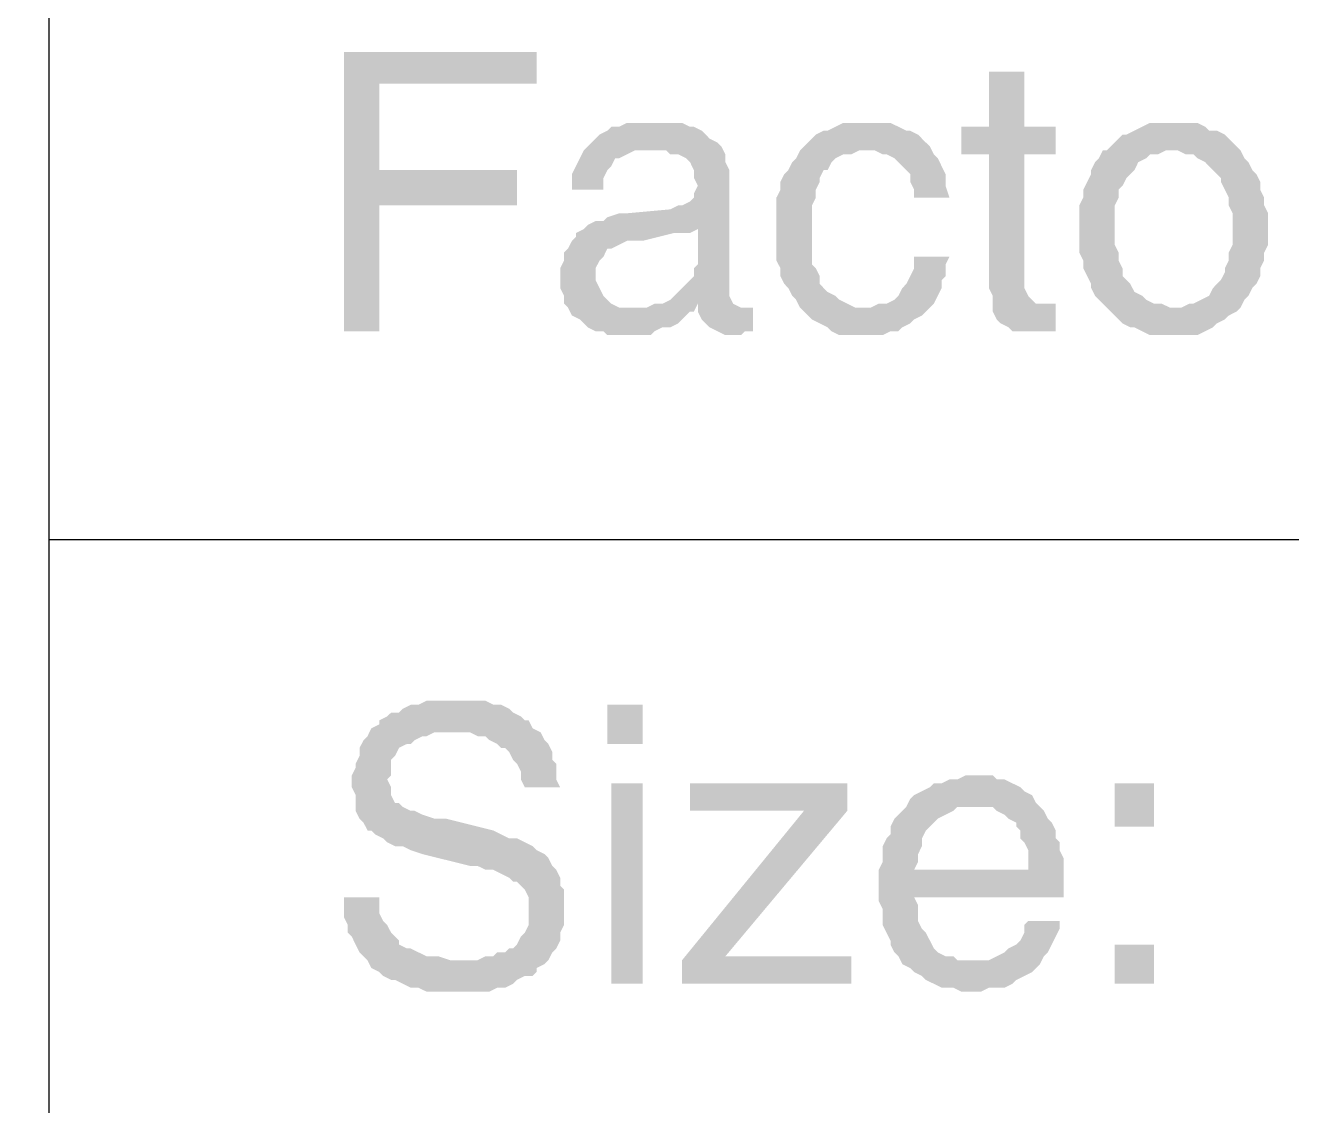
# Model space of a CAD drawing. Header units: millimetres. Extents: x 7018 to 13530, y 4187 to 5692.
# Drawn here: x 11718.91 to 11733.44, y 4965.02 to 4977.43 of the extents above; entities that cross this region are included whole.
import ezdxf

# ---------------------------------------------------------------- set-up
doc = ezdxf.new("R2010")
doc.units = ezdxf.units.MM
doc.layers.add('绘图', color=7, linetype='Continuous')

msp = doc.modelspace()

# ---------------------------------------------------------------- hatches: boundary and pattern name
at = {"transparency": 33554559}
for points in [[(11724.773, 4977.118), (11722.562, 4977.118), (11722.562, 4973.914), (11722.968, 4973.914), (11722.968, 4975.358), (11724.548, 4975.358), (11724.548, 4975.764), (11722.968, 4975.764), (11722.968, 4976.757), (11724.773, 4976.757), (11724.773, 4976.938)], [(11730.37, 4976.893), (11729.964, 4976.893), (11729.964, 4976.261), (11729.648, 4976.261), (11729.648, 4975.945), (11729.964, 4975.945), (11729.964, 4974.41), (11730.009, 4974.32), (11730.009, 4974.14), (11730.054, 4974.049), (11730.099, 4974.004), (11730.099, 4974.004), (11730.189, 4973.959), (11730.234, 4973.914), (11730.731, 4973.914), (11730.731, 4974.23), (11730.505, 4974.23), (11730.46, 4974.275), (11730.415, 4974.32), (11730.37, 4974.41), (11730.37, 4975.945), (11730.731, 4975.945), (11730.731, 4976.261), (11730.37, 4976.261)], [(11726.127, 4976.306), (11725.811, 4976.306), (11725.721, 4976.261), (11725.631, 4976.261), (11725.586, 4976.216), (11725.496, 4976.171), (11725.45, 4976.125), (11725.405, 4976.08), (11725.36, 4976.035), (11725.315, 4975.99), (11725.27, 4975.9), (11725.225, 4975.809), (11725.18, 4975.719), (11725.18, 4975.539), (11725.541, 4975.539), (11725.541, 4975.674), (11725.586, 4975.764), (11725.631, 4975.809), (11725.676, 4975.9), (11725.721, 4975.9), (11725.811, 4975.945), (11725.902, 4975.99), (11726.082, 4975.99), (11726.895, 4976.035), (11726.849, 4976.08), (11726.759, 4976.125), (11726.714, 4976.171), (11726.669, 4976.216), (11726.579, 4976.261), (11726.534, 4976.261), (11726.443, 4976.306), (11726.218, 4976.306)], [(11728.565, 4976.306), (11728.294, 4976.306), (11728.203, 4976.261), (11728.113, 4976.216), (11728.068, 4976.216), (11727.978, 4976.171), (11727.933, 4976.125), (11727.842, 4976.035), (11727.797, 4975.99), (11728.655, 4975.99), (11728.745, 4975.945), (11728.79, 4975.945), (11728.88, 4975.9), (11728.926, 4975.855), (11729.016, 4975.764), (11729.061, 4975.719), (11729.061, 4975.629), (11729.106, 4975.539), (11729.106, 4975.448), (11729.512, 4975.448), (11729.467, 4975.584), (11729.467, 4975.719), (11729.422, 4975.809), (11729.377, 4975.9), (11729.332, 4975.945), (11729.287, 4976.035), (11729.241, 4976.08), (11729.196, 4976.125), (11729.151, 4976.171), (11729.061, 4976.216), (11729.016, 4976.216), (11728.926, 4976.261), (11728.835, 4976.306), (11728.655, 4976.306)], [(11732.085, 4976.306), (11731.814, 4976.306), (11731.724, 4976.261), (11731.634, 4976.216), (11731.543, 4976.171), (11731.498, 4976.171), (11731.408, 4976.08), (11731.363, 4976.035), (11731.318, 4975.99), (11731.272, 4975.99), (11731.227, 4975.9), (11731.182, 4975.855), (11731.137, 4975.764), (11731.137, 4975.719), (11731.092, 4975.629), (11731.047, 4975.539), (11731.047, 4975.448), (11731.002, 4975.358), (11731.002, 4975.087), (11731.002, 4974.817), (11731.047, 4974.726), (11731.047, 4974.636), (11731.092, 4974.546), (11731.137, 4974.456), (11731.137, 4974.41), (11731.182, 4974.32), (11731.227, 4974.275), (11731.318, 4974.185), (11732.085, 4974.185), (11732.04, 4974.185), (11731.949, 4974.23), (11731.859, 4974.23), (11731.769, 4974.275), (11731.724, 4974.32), (11731.634, 4974.365), (11731.588, 4974.456), (11731.543, 4974.501), (11731.498, 4974.546), (11731.498, 4974.636), (11731.453, 4974.726), (11731.453, 4974.817), (11731.408, 4974.907), (11731.408, 4975.358), (11731.453, 4975.448), (11731.453, 4975.539), (11731.498, 4975.584), (11731.543, 4975.674), (11731.588, 4975.719), (11731.634, 4975.764), (11731.679, 4975.855), (11731.769, 4975.9), (11731.814, 4975.945), (11731.904, 4975.945), (11731.995, 4975.99), (11732.852, 4975.99), (11732.807, 4976.035), (11732.717, 4976.125), (11732.672, 4976.171), (11732.581, 4976.216), (11732.491, 4976.216), (11732.446, 4976.261), (11732.356, 4976.306), (11732.175, 4976.306)], [(11726.895, 4976.035), (11726.082, 4975.99), (11726.263, 4975.99), (11726.308, 4975.945), (11726.398, 4975.945), (11726.488, 4975.9), (11726.534, 4975.855), (11726.579, 4975.764), (11726.579, 4975.674), (11726.624, 4975.584), (11726.624, 4975.584), (11726.579, 4975.494), (11726.579, 4975.448), (11726.534, 4975.403), (11726.443, 4975.358), (11726.398, 4975.358), (11726.308, 4975.313), (11725.811, 4975.268), (11725.721, 4975.268), (11725.586, 4975.223), (11725.541, 4975.178), (11725.45, 4975.178), (11725.36, 4975.133), (11726.624, 4975.087), (11726.624, 4974.681), (11726.624, 4974.681), (11726.579, 4974.636), (11726.579, 4974.546), (11726.534, 4974.501), (11726.443, 4974.41), (11726.398, 4974.365), (11726.353, 4974.32), (11726.308, 4974.275), (11726.218, 4974.23), (11726.127, 4974.23), (11726.037, 4974.185), (11725.134, 4974.185), (11725.18, 4974.094), (11725.27, 4974.049), (11725.315, 4974.004), (11725.36, 4973.959), (11725.45, 4973.914), (11725.541, 4973.914), (11725.586, 4973.869), (11726.082, 4973.869), (11726.127, 4973.914), (11726.218, 4973.959), (11726.308, 4973.959), (11726.398, 4974.004), (11726.443, 4974.049), (11726.534, 4974.14), (11726.579, 4974.14), (11726.624, 4974.23), (11727.03, 4974.23), (11726.985, 4974.32), (11726.985, 4975.764), (11726.94, 4975.855), (11726.94, 4975.945)], [(11727.797, 4975.99), (11727.752, 4975.9), (11727.707, 4975.855), (11727.662, 4975.764), (11727.617, 4975.719), (11727.572, 4975.629), (11727.572, 4975.539), (11727.526, 4975.448), (11727.526, 4974.726), (11727.572, 4974.636), (11727.572, 4974.546), (11727.617, 4974.456), (11727.662, 4974.41), (11727.707, 4974.32), (11727.752, 4974.275), (11727.797, 4974.185), (11728.519, 4974.185), (11728.429, 4974.185), (11728.339, 4974.23), (11728.249, 4974.275), (11728.203, 4974.32), (11728.113, 4974.365), (11728.068, 4974.41), (11728.023, 4974.456), (11728.023, 4974.546), (11727.978, 4974.636), (11727.933, 4974.681), (11727.933, 4975.358), (11727.978, 4975.448), (11727.978, 4975.539), (11728.023, 4975.629), (11728.023, 4975.674), (11728.068, 4975.764), (11728.113, 4975.764), (11728.158, 4975.855), (11728.203, 4975.9), (11728.294, 4975.945), (11728.384, 4975.945), (11728.474, 4975.99), (11728.565, 4975.99)], [(11732.852, 4975.99), (11732.085, 4975.99), (11732.13, 4975.99), (11732.22, 4975.945), (11732.31, 4975.945), (11732.356, 4975.9), (11732.446, 4975.855), (11732.491, 4975.809), (11732.581, 4975.719), (11732.626, 4975.674), (11732.626, 4975.629), (11732.672, 4975.539), (11732.717, 4975.448), (11732.717, 4975.358), (11732.762, 4975.268), (11732.762, 4974.907), (11732.717, 4974.817), (11732.717, 4974.726), (11732.672, 4974.636), (11732.672, 4974.591), (11732.626, 4974.501), (11732.581, 4974.456), (11732.536, 4974.41), (11732.491, 4974.32), (11732.401, 4974.275), (11732.31, 4974.23), (11732.265, 4974.23), (11732.175, 4974.185), (11731.318, 4974.185), (11731.363, 4974.14), (11731.453, 4974.049), (11731.498, 4974.004), (11731.588, 4973.959), (11731.634, 4973.959), (11731.724, 4973.914), (11731.814, 4973.869), (11732.356, 4973.869), (11732.446, 4973.914), (11732.536, 4973.959), (11732.581, 4974.004), (11732.672, 4974.049), (11732.717, 4974.094), (11732.807, 4974.14), (11732.852, 4974.185), (11732.852, 4974.185), (11732.897, 4974.275), (11732.942, 4974.32), (11732.987, 4974.41), (11733.033, 4974.456), (11733.078, 4974.546), (11733.078, 4974.636), (11733.123, 4974.726), (11733.123, 4974.817), (11733.168, 4974.907), (11733.168, 4975.087), (11733.168, 4975.268), (11733.123, 4975.358), (11733.123, 4975.448), (11733.078, 4975.539), (11733.078, 4975.629), (11733.033, 4975.719), (11732.987, 4975.764), (11732.942, 4975.855), (11732.897, 4975.9)], [(11725.36, 4975.133), (11725.315, 4975.087), (11725.225, 4975.042), (11725.225, 4974.997), (11725.18, 4974.952), (11725.134, 4974.862), (11725.089, 4974.817), (11725.089, 4974.726), (11725.044, 4974.636), (11725.044, 4974.41), (11725.089, 4974.32), (11725.089, 4974.23), (11725.134, 4974.185), (11725.857, 4974.185), (11725.721, 4974.185), (11725.631, 4974.23), (11725.586, 4974.275), (11725.541, 4974.32), (11725.496, 4974.41), (11725.45, 4974.501), (11725.45, 4974.636), (11725.496, 4974.726), (11725.541, 4974.771), (11725.586, 4974.862), (11725.631, 4974.862), (11725.721, 4974.907), (11725.811, 4974.952), (11725.992, 4974.952), (11726.353, 4975.042), (11726.534, 4975.042), (11726.624, 4975.087)], [(11729.512, 4974.771), (11729.106, 4974.771), (11729.106, 4974.636), (11729.061, 4974.546), (11729.016, 4974.456), (11728.971, 4974.41), (11728.926, 4974.32), (11728.88, 4974.275), (11728.79, 4974.23), (11728.7, 4974.23), (11728.61, 4974.185), (11727.797, 4974.185), (11727.842, 4974.14), (11727.888, 4974.094), (11727.933, 4974.049), (11728.023, 4974.004), (11728.113, 4973.959), (11728.158, 4973.914), (11728.249, 4973.869), (11728.745, 4973.869), (11728.835, 4973.914), (11728.926, 4973.914), (11728.971, 4973.959), (11729.061, 4974.004), (11729.106, 4974.049), (11729.196, 4974.094), (11729.241, 4974.14), (11729.287, 4974.185), (11729.332, 4974.23), (11729.377, 4974.32), (11729.422, 4974.41), (11729.422, 4974.501), (11729.467, 4974.546), (11729.467, 4974.681)], [(11727.03, 4974.23), (11726.624, 4974.23), (11726.624, 4974.14), (11727.12, 4974.185), (11727.12, 4974.185)], [(11727.256, 4974.185), (11727.12, 4974.185), (11726.624, 4974.14), (11726.669, 4974.049), (11726.714, 4974.004), (11726.714, 4974.004), (11726.759, 4973.959), (11726.849, 4973.914), (11726.94, 4973.869), (11727.12, 4973.869), (11727.165, 4973.914), (11727.256, 4973.914)], [(11723.826, 4969.672), (11723.51, 4969.672), (11723.419, 4969.626), (11723.329, 4969.626), (11723.239, 4969.581), (11723.194, 4969.536), (11723.104, 4969.536), (11723.058, 4969.491), (11722.968, 4969.446), (11722.968, 4969.401), (11722.878, 4969.356), (11723.826, 4969.31), (11724.006, 4969.31), (11724.096, 4969.265), (11724.187, 4969.265), (11724.232, 4969.22), (11724.322, 4969.175), (11724.367, 4969.13), (11724.412, 4969.13), (11724.457, 4969.085), (11724.503, 4968.995), (11724.548, 4968.949), (11724.593, 4968.859), (11724.593, 4968.769), (11724.638, 4968.679), (11725.044, 4968.679), (11724.999, 4968.769), (11724.999, 4968.949), (11724.954, 4968.995), (11724.954, 4969.085), (11724.909, 4969.175), (11724.864, 4969.22), (11724.819, 4969.31), (11724.728, 4969.356), (11724.683, 4969.446), (11724.638, 4969.446), (11724.593, 4969.491), (11724.503, 4969.536), (11724.457, 4969.581), (11724.367, 4969.626), (11724.277, 4969.626), (11724.187, 4969.672), (11723.916, 4969.672)], [(11725.992, 4969.175), (11725.992, 4969.626), (11725.586, 4969.626), (11725.586, 4969.175)], [(11722.878, 4969.356), (11722.833, 4969.265), (11722.788, 4969.22), (11722.742, 4969.13), (11722.742, 4969.04), (11722.697, 4968.949), (11722.697, 4968.904), (11722.652, 4968.814), (11722.652, 4968.679), (11722.652, 4968.679), (11722.697, 4968.588), (11722.697, 4968.408), (11722.742, 4968.318), (11722.788, 4968.272), (11722.833, 4968.182), (11722.878, 4968.182), (11722.923, 4968.137), (11723.013, 4968.092), (11723.058, 4968.047), (11723.149, 4968.002), (11723.239, 4968.002), (11723.329, 4967.956), (11723.465, 4967.911), (11724.006, 4967.776), (11724.096, 4967.776), (11724.187, 4967.731), (11724.277, 4967.731), (11724.367, 4967.686), (11724.457, 4967.641), (11724.503, 4967.595), (11724.548, 4967.595), (11724.593, 4967.55), (11724.638, 4967.505), (11724.683, 4967.415), (11724.683, 4967.099), (11724.638, 4967.009), (11724.593, 4966.964), (11724.548, 4966.873), (11724.503, 4966.828), (11724.457, 4966.828), (11724.412, 4966.783), (11724.322, 4966.783), (11724.277, 4966.738), (11724.187, 4966.738), (11724.096, 4966.693), (11722.833, 4966.693), (11722.878, 4966.603), (11722.968, 4966.557), (11723.013, 4966.512), (11723.104, 4966.467), (11723.149, 4966.467), (11723.239, 4966.422), (11723.329, 4966.377), (11723.419, 4966.377), (11723.51, 4966.332), (11724.232, 4966.332), (11724.322, 4966.377), (11724.412, 4966.377), (11724.503, 4966.422), (11724.548, 4966.467), (11724.638, 4966.512), (11724.728, 4966.512), (11724.773, 4966.557), (11724.773, 4966.603), (11724.864, 4966.648), (11724.909, 4966.693), (11724.954, 4966.783), (11724.999, 4966.828), (11725.044, 4966.918), (11725.044, 4967.009), (11725.089, 4967.099), (11725.089, 4967.28), (11725.089, 4967.505), (11725.044, 4967.55), (11725.044, 4967.641), (11724.999, 4967.731), (11724.954, 4967.776), (11724.909, 4967.866), (11724.909, 4967.866), (11724.864, 4967.911), (11724.773, 4967.956), (11724.728, 4968.002), (11724.638, 4968.047), (11724.548, 4968.092), (11724.457, 4968.092), (11724.367, 4968.137), (11724.277, 4968.182), (11723.735, 4968.318), (11723.6, 4968.318), (11723.465, 4968.363), (11723.374, 4968.408), (11723.329, 4968.408), (11723.239, 4968.453), (11723.194, 4968.498), (11723.149, 4968.498), (11723.104, 4968.588), (11723.104, 4968.679), (11723.058, 4968.769), (11723.104, 4968.814), (11723.104, 4968.995), (11723.149, 4969.04), (11723.194, 4969.13), (11723.284, 4969.175), (11723.329, 4969.175), (11723.374, 4969.22), (11723.465, 4969.265), (11723.51, 4969.265), (11723.6, 4969.31), (11723.826, 4969.31)], [(11725.992, 4966.422), (11725.992, 4968.724), (11725.631, 4968.724), (11725.631, 4966.422)], [(11728.339, 4968.724), (11726.534, 4968.724), (11726.534, 4968.408), (11727.842, 4968.408), (11726.443, 4966.693), (11726.443, 4966.422), (11728.384, 4966.422), (11728.384, 4966.738), (11726.94, 4966.738), (11728.339, 4968.408), (11728.339, 4968.588)], [(11729.828, 4968.814), (11729.693, 4968.814), (11729.603, 4968.769), (11729.512, 4968.769), (11729.422, 4968.724), (11729.332, 4968.724), (11729.287, 4968.679), (11729.196, 4968.633), (11729.106, 4968.588), (11729.061, 4968.543), (11729.016, 4968.453), (11730.009, 4968.453), (11730.054, 4968.408), (11730.144, 4968.363), (11730.189, 4968.318), (11730.28, 4968.272), (11730.28, 4968.227), (11730.325, 4968.182), (11730.325, 4968.092), (11730.37, 4968.047), (11730.415, 4967.956), (11730.415, 4967.731), (11728.7, 4967.731), (11728.7, 4967.37), (11728.745, 4967.28), (11728.745, 4967.099), (11728.79, 4967.009), (11728.835, 4966.918), (11728.835, 4966.873), (11728.88, 4966.783), (11728.926, 4966.738), (11728.971, 4966.648), (11729.783, 4966.693), (11729.603, 4966.693), (11729.557, 4966.738), (11729.467, 4966.738), (11729.377, 4966.783), (11729.332, 4966.828), (11729.287, 4966.918), (11729.287, 4966.918), (11729.241, 4967.009), (11729.196, 4967.054), (11729.151, 4967.144), (11729.151, 4967.325), (11729.106, 4967.415), (11730.821, 4967.415), (11730.821, 4967.866), (11730.776, 4967.956), (11730.776, 4968.047), (11730.731, 4968.092), (11730.731, 4968.182), (11730.686, 4968.272), (11730.641, 4968.318), (11730.595, 4968.408), (11730.55, 4968.453), (11730.505, 4968.498), (11730.46, 4968.588), (11730.37, 4968.633), (11730.325, 4968.679), (11730.234, 4968.724), (11730.144, 4968.769), (11730.054, 4968.769), (11730.009, 4968.814), (11729.918, 4968.814)], [(11731.859, 4968.227), (11731.859, 4968.724), (11731.408, 4968.724), (11731.408, 4968.227)], [(11729.016, 4968.453), (11728.971, 4968.408), (11728.926, 4968.363), (11728.88, 4968.318), (11728.835, 4968.227), (11728.835, 4968.137), (11728.79, 4968.092), (11728.745, 4968.002), (11728.745, 4967.821), (11728.7, 4967.731), (11729.106, 4967.731), (11729.151, 4967.821), (11729.151, 4967.911), (11729.196, 4968.002), (11729.196, 4968.092), (11729.241, 4968.182), (11729.287, 4968.227), (11729.332, 4968.272), (11729.377, 4968.318), (11729.467, 4968.363), (11729.557, 4968.408), (11729.603, 4968.453), (11729.783, 4968.453)], [(11722.968, 4967.415), (11722.562, 4967.415), (11722.562, 4967.189), (11722.607, 4967.099), (11722.607, 4967.009), (11722.652, 4966.964), (11722.697, 4966.873), (11722.742, 4966.783), (11722.788, 4966.738), (11722.833, 4966.693), (11723.871, 4966.693), (11723.781, 4966.693), (11723.645, 4966.738), (11723.51, 4966.738), (11723.419, 4966.783), (11723.329, 4966.828), (11723.284, 4966.828), (11723.194, 4966.873), (11723.194, 4966.918), (11723.149, 4966.964), (11723.104, 4967.009), (11723.058, 4967.099), (11723.013, 4967.144), (11722.968, 4967.234), (11722.968, 4967.325)], [(11730.776, 4967.144), (11730.415, 4967.144), (11730.37, 4967.099), (11730.37, 4967.009), (11730.325, 4966.918), (11730.28, 4966.873), (11730.189, 4966.828), (11730.144, 4966.783), (11730.054, 4966.738), (11729.964, 4966.693), (11729.783, 4966.693), (11728.971, 4966.648), (11728.971, 4966.648), (11729.061, 4966.603), (11729.106, 4966.557), (11729.196, 4966.512), (11729.241, 4966.467), (11729.332, 4966.422), (11729.422, 4966.377), (11729.557, 4966.377), (11729.648, 4966.332), (11729.873, 4966.332), (11729.964, 4966.377), (11730.144, 4966.377), (11730.234, 4966.422), (11730.28, 4966.467), (11730.37, 4966.512), (11730.46, 4966.557), (11730.505, 4966.603), (11730.55, 4966.648), (11730.595, 4966.738), (11730.641, 4966.783), (11730.686, 4966.873), (11730.731, 4966.964), (11730.776, 4967.054)], [(11731.859, 4966.422), (11731.859, 4966.873), (11731.408, 4966.873), (11731.408, 4966.422)]]:
    msp.add_hatch(color=256, dxfattribs=at).paths.add_polyline_path(points)

# ---------------------------------------------------------------- linework, layer by layer
for points in [[(11719.177, 5242.873), (11719.177, 4956.132)], [(11719.177, 4971.522), (12068.247, 4971.522)]]:
    msp.add_lwpolyline(points)
at = {"layer": '绘图', "lineweight": 13, "ltscale": 0.2}
for centre, radius, start, end in [((11323.851, 4624.639), 437.429, 88.5439, 88.5439), ((11323.871, 4624.747), 434.829, 88.05782, 88.05782), ((11345.593, 4624.747), 434.829, 88.05782, 88.05782)]:
    msp.add_arc(centre, radius, start, end, dxfattribs=at)

doc.saveas('drawing.dxf')
